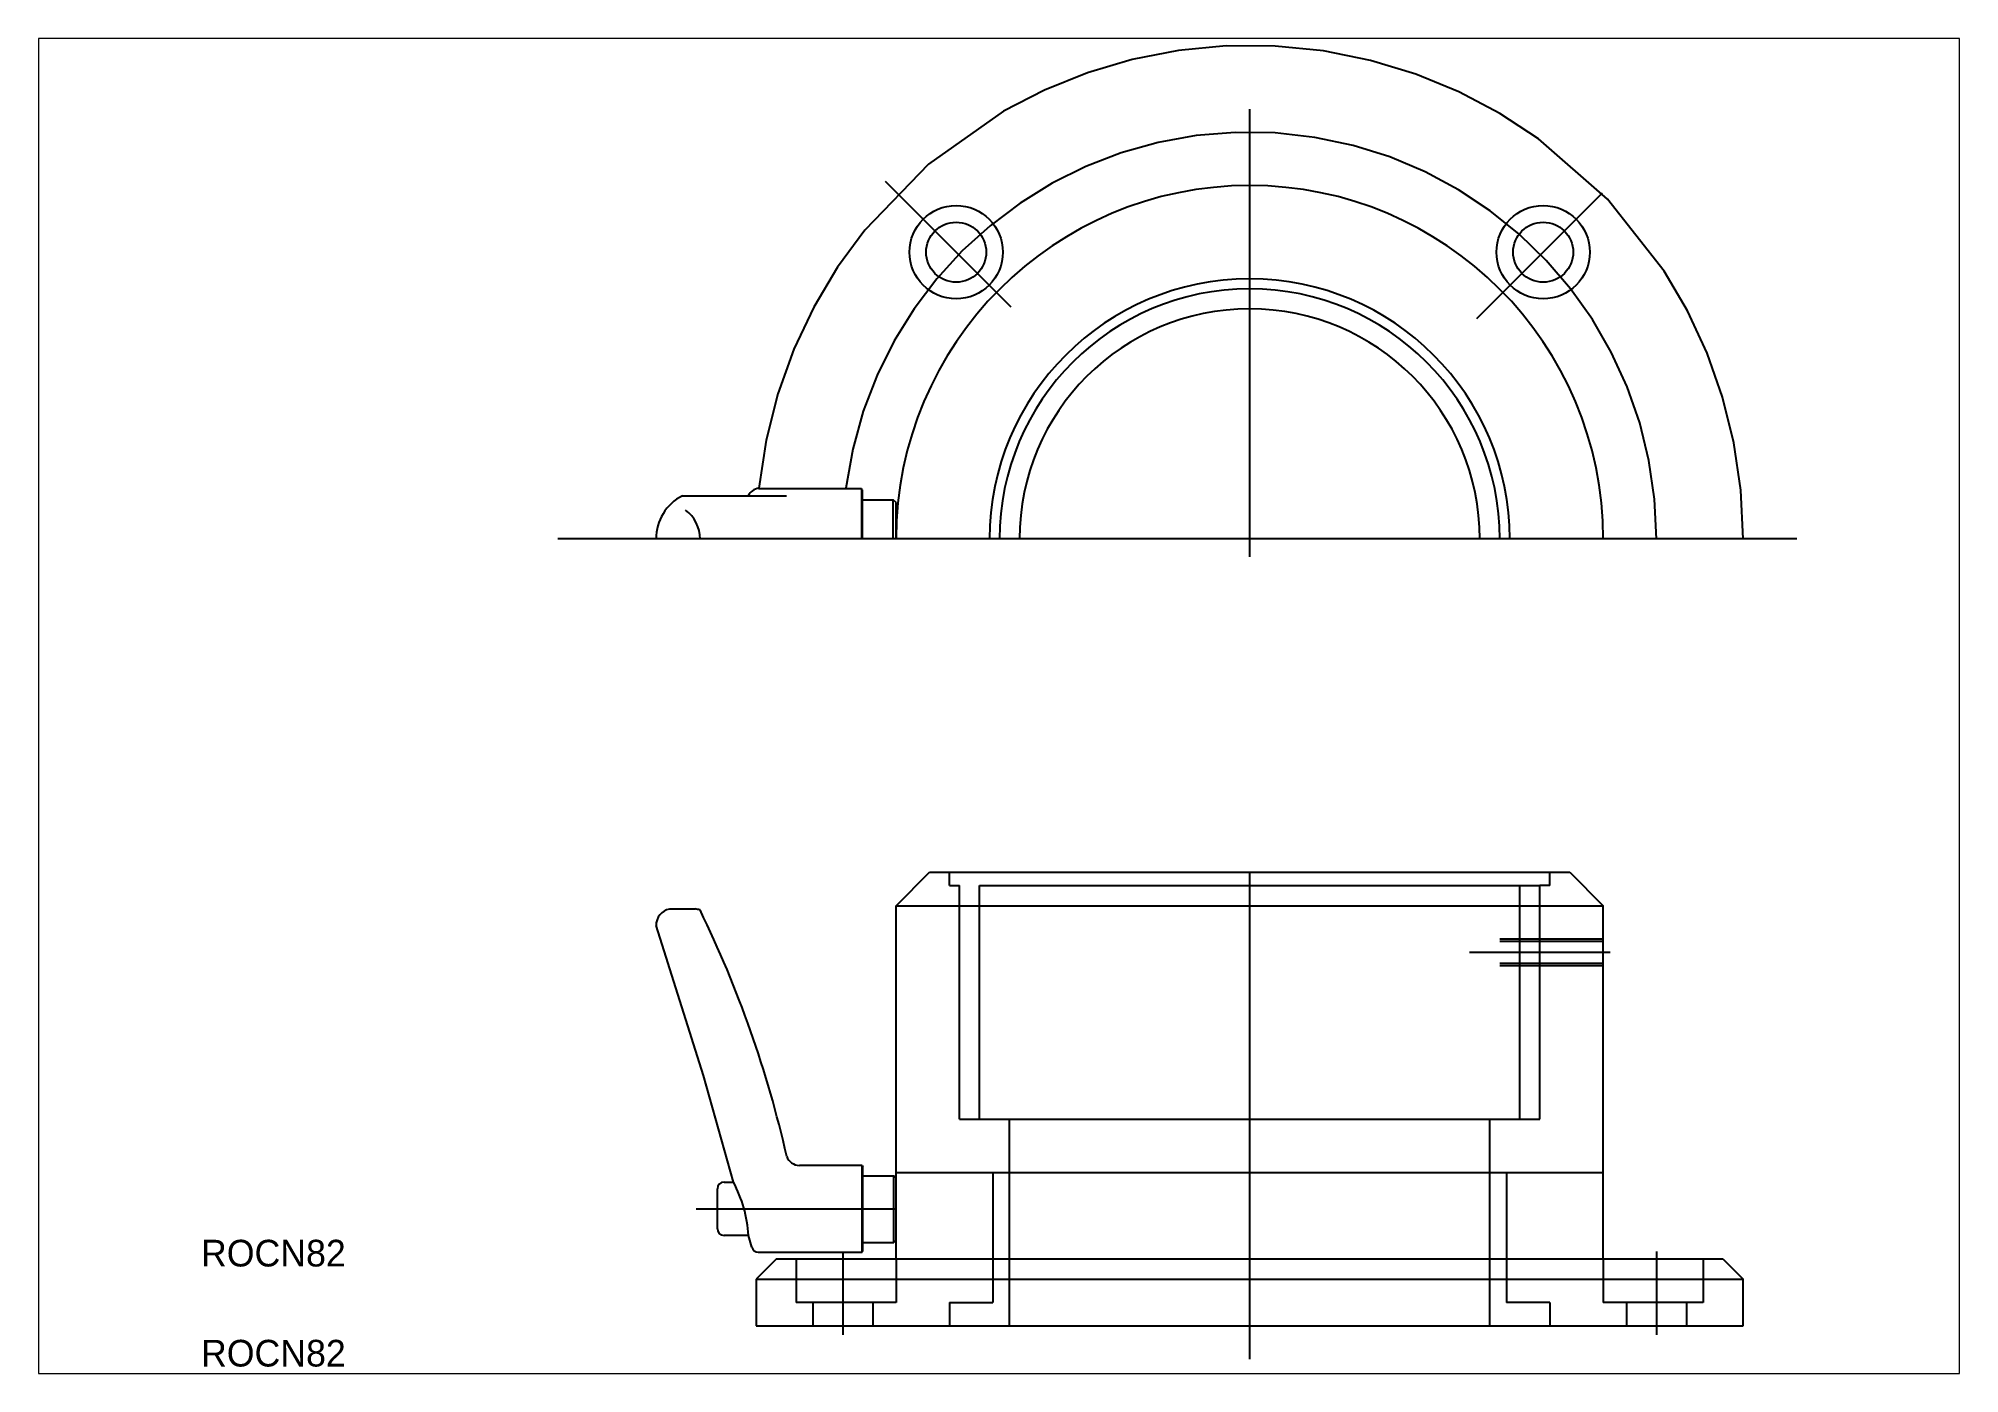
# Paper-space layout 'レイアウト1' of a CAD drawing. Extents: x 1.12 to 10.1, y 0.78 to 7.02.
# The model-space entities are those that its viewports show. They can reach past a viewport. Long polylines and large blocks are cut down to what shows.
import ezdxf

# ---------------------------------------------------------------- set-up
doc = ezdxf.new("R2010")
doc.units = 0
doc.header["$MEASUREMENT"] = 0
doc.linetypes.add('CENTER', pattern=[2, 1.25, -0.25, 0.25, -0.25])
doc.linetypes.add('DASHED', pattern=[0.75, 0.5, -0.25])
doc.layers.get('0').update_dxf_attribs({"linetype": 'CONTINUOUS'})
doc.layers.add('CENTER', color=1, linetype='CENTER')

msp = doc.modelspace()

# ---------------------------------------------------------------- linework, layer by layer
at = {"color": 7, "linetype": 'Continuous'}
for p, q in [((368.66, 317.4), (384.08, 317.4)), ((384.08, 317.4), (384.08, 309.81)), ((384.18, 317.17), (384.18, 309.81)), ((357.22, 316.3), (365.72, 316.3)), ((365.72, 316.3), (372.82, 316.3)), ((384.18, 315.7), (384.18, 309.81)), ((384.18, 315.7), (388.84, 315.7)), ((388.84, 309.81), (388.84, 315.7)), ((389.27, 315.27), (388.84, 315.7)), ((389.27, 309.81), (389.27, 315.27)), ((389.27, 254.83), (394.27, 259.83)), ((394.27, 259.83), (490.27, 259.83)), ((490.27, 259.83), (495.27, 254.83)), ((359.13, 254.33), (355.28, 254.33)), ((389.27, 201.83), (389.27, 254.83)), ((389.27, 254.83), (495.27, 254.83)), ((495.27, 201.83), (495.27, 254.83)), ((360.38, 229.39), (353.27, 251.84)), ((364.89, 213.39), (360.38, 229.39)), ((363.47, 213.39), (364.89, 213.39)), ((384.18, 215.89), (374.76, 215.89)), ((384.18, 202.89), (384.18, 215.89)), ((384.18, 215.89), (384.27, 215.69)), ((384.27, 214.33), (384.27, 215.69)), ((384.27, 204.33), (384.27, 214.33)), ((384.27, 214.33), (388.9, 214.33)), ((388.9, 204.33), (388.9, 214.33)), ((389.27, 213.96), (388.9, 214.33)), ((389.27, 214.83), (495.27, 214.83)), ((362.47, 206.39), (362.47, 212.39)), ((367.14, 205.39), (363.47, 205.39)), ((367.64, 203.62), (367.14, 205.39)), ((389.27, 204.7), (388.9, 204.33)), ((371.27, 201.83), (368.27, 198.83)), ((368.6, 202.89), (384.18, 202.89)), ((513.27, 201.83), (371.27, 201.83)), ((384.18, 202.89), (384.27, 203.09)), ((384.27, 204.33), (388.9, 204.33)), ((384.27, 203.09), (384.27, 204.33)), ((513.27, 201.83), (516.27, 198.83)), ((368.27, 198.83), (368.27, 191.83)), ((368.27, 198.83), (516.27, 198.83)), ((516.27, 191.83), (516.27, 198.83)), ((368.27, 191.83), (516.27, 191.83))]:
    msp.add_line(p, q, dxfattribs=at)
at = {"color": 3, "linetype": 'DASHED'}
for p, q in [((397.27, 257.83), (397.27, 259.83)), ((487.27, 257.83), (487.27, 259.83)), ((397.27, 257.83), (398.77, 257.83)), ((398.77, 222.83), (398.77, 257.83)), ((401.77, 222.83), (401.77, 257.83)), ((401.77, 257.83), (485.77, 257.83)), ((482.77, 222.83), (482.77, 257.83)), ((487.27, 257.83), (485.77, 257.83)), ((485.77, 222.83), (485.77, 257.83)), ((495.27, 249.83), (479.77, 249.83)), ((495.27, 249.48), (479.77, 249.48)), ((495.27, 246.18), (479.77, 246.18)), ((495.27, 245.83), (479.77, 245.83)), ((398.77, 222.83), (485.77, 222.83)), ((406.27, 191.83), (406.27, 222.83)), ((478.27, 191.83), (478.27, 222.83)), ((403.77, 214.83), (403.77, 195.33)), ((480.77, 214.83), (480.77, 195.33)), ((374.27, 201.83), (374.27, 195.33)), ((389.27, 201.83), (389.27, 195.33)), ((495.27, 201.83), (495.27, 195.33)), ((510.27, 201.83), (510.27, 195.33)), ((389.27, 195.33), (374.27, 195.33)), ((376.77, 195.33), (376.77, 191.83)), ((385.77, 195.33), (385.77, 191.83)), ((397.27, 195.33), (397.27, 191.83)), ((397.27, 195.33), (403.77, 195.33)), ((487.27, 195.33), (480.77, 195.33)), ((487.27, 195.33), (487.27, 191.83)), ((510.27, 195.33), (495.27, 195.33)), ((498.77, 195.33), (498.77, 191.83)), ((507.77, 195.33), (507.77, 191.83))]:
    msp.add_line(p, q, dxfattribs=at)
at = {"color": 7, "linetype": 'Continuous'}
for centre, radius in [((398.27, 352.81), 7), ((398.27, 352.81), 4.5), ((486.27, 352.81), 7), ((486.27, 352.81), 4.5)]:
    msp.add_circle(centre, radius, dxfattribs=at)
for centre, radius, start, end in [((442.27, 309.81), 74, 0, 174.1079), ((442.27, 309.81), 53, 0, 180), ((442.27, 309.81), 39, 0, 180), ((442.27, 309.81), 37.5, 0, 180), ((442.27, 309.81), 34.5, 0, 180), ((368.95, 315.36), 2.07, 98.0949, 152.9799), ((360.57, 309.81), 7.3, 117.3186, 180), ((354.45, 309.81), 5.42, 0, 53.0101), ((355.85, 251.81), 2.58, 102.6317, 179.2795), ((358.32, 248.39), 6, 75.017, 82.2759), ((205.84, 179.24), 171.3, 12.8123, 25.9457), ((374.76, 217.89), 2, 199.379, 270), ((363.47, 212.39), 1, 90, 180), ((347.45, 204.16), 19.72, 3.5609, 27.8886), ((363.47, 206.39), 1, 180, 270), ((368.6, 203.89), 1, 195.7247, 270)]:
    msp.add_arc(centre, radius, start, end, dxfattribs=at)
at = {"layer": 'CENTER', "color": 1, "linetype": 'CENTER'}
for p, q in [((442.27, 307.14), (442.27, 374.24)), ((406.53, 344.55), (387.68, 363.39)), ((476.31, 342.86), (495.16, 361.7)), ((524.32, 309.81), (338.56, 309.81)), ((442.27, 186.83), (442.27, 259.74)), ((496.33, 247.83), (475.22, 247.83)), ((389.27, 209.33), (359.28, 209.33)), ((381.27, 202.97), (381.27, 190.48)), ((503.27, 202.97), (503.27, 190.48))]:
    msp.add_line(p, q, dxfattribs=at)
msp.add_arc((442.27, 309.81), 61, 0, 172.8463, dxfattribs=at)

# ---------------------------------------------------------------- texts
at = {"color": 7, "linetype": 'Continuous'}
for p in [(285.06, 200.73), (285.06, 185.73)]:
    msp.add_text('ROCN82', height=4, dxfattribs=at).set_placement(p)

psp = doc.layouts.new('レイアウト1')

# ---------------------------------------------------------------- viewports
at = {"layer": '0', "color": 7, "linetype": 'Continuous'}
psp.add_viewport(center=(5.6137, 3.9021), size=(8.982, 6.243333), view_center_point=(404.689, 284.7698), view_height=200.195463, dxfattribs=at)

doc.saveas('drawing.dxf')
